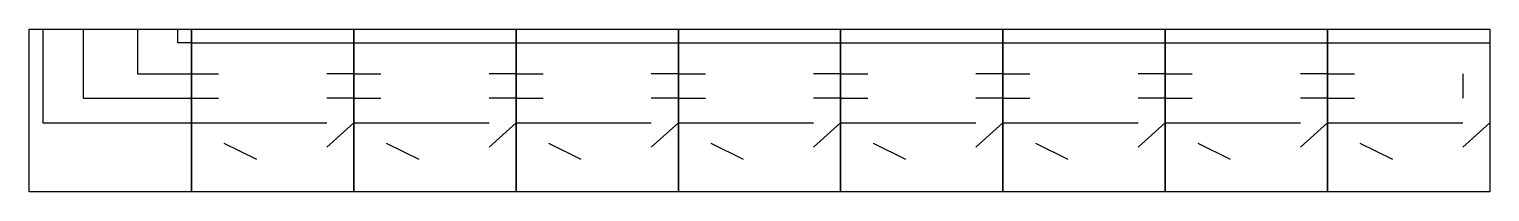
# Model space of a CAD drawing. Extents: x 0 to 225, y 0 to 25.
import ezdxf

# ---------------------------------------------------------------- set-up
doc = ezdxf.new("R2010")
doc.units = 0
doc.layers.get('0').update_dxf_attribs({"linetype": 'CONTINUOUS'})

msp = doc.modelspace()

# ---------------------------------------------------------------- linework, layer by layer
at = {"color": 7}
for p, q in [((0, 25.001), (25.001, 25.001)), ((0, 0), (0, 25.001)), ((24.9992, 25.001), (50, 25.001)), ((24.9992, 0), (24.9992, 25.001)), ((25.001, 25.001), (25.001, 0)), ((50, 25.001), (50, 0)), ((50.0006, 25.001), (74.9997, 25.001)), ((50.0006, 0), (50.0006, 25.001)), ((74.9997, 25.001), (74.9997, 0)), ((74.9997, 25.001), (100.001, 25.001)), ((74.9997, 0), (74.9997, 25.001)), ((100.001, 25.001), (100.001, 0)), ((100.001, 25.001), (125, 25.001)), ((100.001, 0), (100.001, 25.001)), ((125, 25.001), (125, 0)), ((125, 25.001), (150.001, 25.001)), ((125, 0), (125, 25.001)), ((150, 25.001), (175, 25.001)), ((150, 0), (150, 25.001)), ((150.001, 25.001), (150.001, 0)), ((175, 25.001), (175, 0)), ((175.001, 25.001), (200, 25.001)), ((175.001, 0), (175.001, 25.001)), ((200, 25.001), (200, 0)), ((200, 25.001), (225.001, 25.001)), ((200, 0), (200, 25.001)), ((225.001, 25.001), (225.001, 0)), ((25.001, 0), (0, 0)), ((50, 0), (24.9992, 0)), ((74.9997, 0), (50.0006, 0)), ((100.001, 0), (74.9997, 0)), ((125, 0), (100.001, 0)), ((150.001, 0), (125, 0)), ((175, 0), (150, 0)), ((200, 0), (175.001, 0)), ((225.001, 0), (200, 0))]:
    msp.add_line(p, q, dxfattribs=at)
at = {"color": 0}
for p, q in [((2.08447, 25.001), (2.08447, 10.6266)), ((8.3335, 25.001), (8.3335, 14.3765)), ((16.6657, 25.001), (16.6657, 18.1249)), ((22.9169, 22.9169), (22.9169, 25.001)), ((25.001, 22.9169), (22.9169, 22.9169)), ((24.9992, 22.9169), (50.0006, 22.9169)), ((50.0006, 22.9169), (74.9997, 22.9169)), ((74.9997, 22.9169), (100.001, 22.9169)), ((100.001, 22.9169), (125, 22.9169)), ((125, 22.9169), (150.001, 22.9169)), ((150, 22.9169), (175.001, 22.9169)), ((175.001, 22.9169), (200, 22.9169)), ((200, 22.9169), (225.001, 22.9169)), ((225.001, 22.9169), (225.001, 10.6266)), ((16.6657, 18.1249), (25.001, 18.1249)), ((24.9992, 18.1249), (29.1682, 18.1249)), ((50.0006, 18.1249), (45.8321, 18.1249)), ((50.0006, 18.1249), (54.169, 18.1249)), ((74.9997, 18.1249), (70.8311, 18.1249)), ((74.9997, 18.1249), (79.1682, 18.1249)), ((100.001, 18.1249), (95.8321, 18.1249)), ((100.001, 18.1249), (104.17, 18.1249)), ((125, 18.1249), (120.832, 18.1249)), ((125, 18.1249), (129.169, 18.1249)), ((150.001, 18.1249), (145.832, 18.1249)), ((150, 18.1249), (154.168, 18.1249)), ((175.001, 18.1249), (170.832, 18.1249)), ((175.001, 18.1249), (179.169, 18.1249)), ((200, 18.1249), (195.832, 18.1249)), ((200, 18.1249), (204.168, 18.1249)), ((220.832, 18.1249), (220.832, 14.3765)), ((8.3335, 14.3765), (25.001, 14.3765)), ((24.9992, 14.3765), (29.1682, 14.3765)), ((50.0006, 14.3765), (45.8321, 14.3765)), ((50.0006, 14.3765), (54.169, 14.3765)), ((74.9997, 14.3765), (70.8311, 14.3765)), ((74.9997, 14.3765), (79.1682, 14.3765)), ((100.001, 14.3765), (95.8321, 14.3765)), ((100.001, 14.3765), (104.17, 14.3765)), ((125, 14.3765), (120.832, 14.3765)), ((125, 14.3765), (129.169, 14.3765)), ((150.001, 14.3765), (145.832, 14.3765)), ((150, 14.3765), (154.168, 14.3765)), ((175.001, 14.3765), (170.832, 14.3765)), ((175.001, 14.3765), (179.169, 14.3765)), ((200, 14.3765), (195.832, 14.3765)), ((200, 14.3765), (204.168, 14.3765)), ((2.08447, 10.6266), (25.001, 10.6266)), ((24.9992, 10.6266), (45.8321, 10.6266)), ((50.0006, 10.6266), (45.8321, 6.87478)), ((50.0006, 10.6266), (70.8311, 10.6266)), ((74.9997, 10.6266), (70.8311, 6.87478)), ((74.9997, 10.6266), (95.8321, 10.6266)), ((100.001, 10.6266), (95.8321, 6.87478)), ((100.001, 10.6266), (120.832, 10.6266)), ((125, 10.6266), (120.832, 6.87478)), ((125, 10.6266), (145.832, 10.6266)), ((150.001, 10.6266), (145.832, 6.87478)), ((150, 10.6266), (170.832, 10.6266)), ((175.001, 10.6266), (170.832, 6.87478)), ((175.001, 10.6266), (195.832, 10.6266)), ((200, 10.6266), (195.832, 6.87478)), ((200, 10.6266), (220.832, 10.6266)), ((225.001, 10.6266), (220.832, 6.87478)), ((29.9997, 7.50006), (35.0004, 5.00065)), ((54.9994, 7.50006), (59.9996, 5.00065)), ((80.0003, 7.50006), (85.001, 5.00065)), ((104.999, 7.50006), (110, 5.00065)), ((129.999, 7.50006), (135.002, 5.00065)), ((155, 7.50006), (160, 5.00065)), ((180, 7.50006), (185, 5.00065)), ((204.999, 7.50006), (210.001, 5.00065))]:
    msp.add_line(p, q, dxfattribs=at)

doc.saveas('drawing.dxf')
